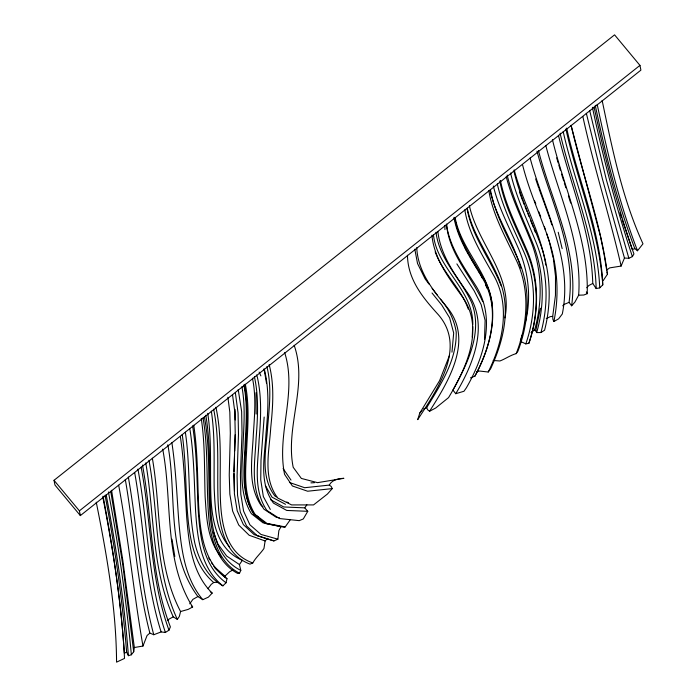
<?xml version="1.0" encoding="UTF-8"?>
<svg xmlns="http://www.w3.org/2000/svg" width="697" height="697" viewBox="0 0 697 697"><rect width="100%" height="100%" fill="white"/><g stroke="black" fill="none" stroke-linecap="round" stroke-linejoin="round"><path stroke-width="1.05" d="M492.361 305.765C489.46 272.849 460.944 249.692 455.15 217.595M536.986 151.188C550.334 200.867 576.227 249.36 569.066 302.376L571.627 305.791L574.938 302.071L578.649 295.197C582.387 242.992 558.698 195.055 545.864 145.778M105.055 495.288C114.918 547.154 122.315 599.507 126.654 652.131L128.414 655.685L131.358 654.779L133.702 651.765L134.338 647.522L122.829 560.379L111.572 490.296M566.644 128.126C578.118 180.427 600.675 230.934 602.766 284.89L599.734 287.861L596.162 288.567L592.772 283.452C591.283 232.162 570.46 184.522 558.436 135.314M484.537 339.186L485.112 320.341L481.165 304.633L474.169 290.823L456.875 263.893M233.992 471.494L234.523 455.977M234.706 450.811L235.246 434.806M472.226 337.069L472.705 326.544M472.801 324.445C473.307 289.551 436.758 268.572 433.412 234.48M571.627 305.791C579.015 251.303 551.562 201.721 538.441 150.543M264.163 417.033L261 460.22L260.739 479.806L263.344 496.578L270.314 509.429M451.97 352.168L453.686 332.992L449.626 317.815L441.741 305.025L432.001 292.993M152.338 458.182C161.312 509.211 155.849 564.396 180.575 611.53L179.338 616.444L177.334 619.406L173.248 616.862C151.371 568.586 154.699 514.168 145.76 462.913M530.121 158.01C543.686 209.361 573.387 258.927 562.313 313.964L558.654 318.808L553.871 321.535L552.887 319.392L552.712 316.403L555.457 295.258L555.509 276.186L553.357 258.7M553.871 321.535C560.144 291.442 556.833 260.042 545.856 231.439C537.657 209.448 528.343 187.807 522.602 164.989M267.657 538.267L265.121 540.968L263.954 548.504C260.469 553.592 255.799 557.487 252.793 562.949L250.014 564.126C221.716 553.496 218.449 520.284 217.882 494.234C217.298 465.866 219.328 437.106 213.648 409.13M504.907 317.937C513.515 275.751 477.811 244.307 469.369 205.676M531.088 332.417L534.573 330.117L535.784 330.787L536.681 332.591L540.916 332.539C549.245 302.28 547.52 269.722 535.392 240.735C526.679 219.111 516.712 197.878 511.084 175.156L510.692 173.03M232.51 394.615L234.767 411.596L235.211 432.732L233.904 474.666L234.41 493.851L237.189 510.77L243.375 524.623L254.091 534.59L273.938 540.924L277.885 539.164L278.878 530.539L281.013 526.636L263.048 522.837L251.443 513.759C238.304 492.683 242.338 466.746 243.087 443.187C243.976 424.377 245.431 405.314 241.885 386.678M535.784 330.787L540.41 308.257M534.573 330.117C543.294 299.841 541.909 267.056 529.546 237.991C521.365 217.682 511.633 197.887 506.205 176.594M536.681 332.591C545.394 302.315 544.008 269.53 531.645 240.465C522.828 218.91 512.731 197.756 507.137 175.052M185.35 432.236C190.821 468.968 187.362 506.545 194.794 543.041C198.811 559.813 207.34 577.16 222.909 585.846L226.037 582.77L226.995 578.684C203.245 562.479 200.152 531.428 198.619 505.107C197.443 478.473 197.756 451.691 193.749 425.257M521.975 335.17L520.328 341.356L525.817 343.891L528.875 343.29C539.042 312.979 539.121 279.297 525.765 249.944C516.128 227.405 504.358 205.38 499.819 181.072M525.817 343.891C536.281 313.58 536.699 279.706 523.116 250.293C513.794 229.086 503.077 208.316 497.693 185.646L497.362 183.599M525.25 322.798C531.741 297.785 528.422 271.011 518.028 247.513C509.141 227.292 498.582 207.61 493.337 186.012M493.215 360.488L499.923 360.985C505.56 358.816 510.326 355.252 516.207 353.623C528.108 323.338 530.347 288.497 515.614 258.761C505.369 236.64 492.84 214.972 488.824 190.621M449.426 355.627L439.598 380.64L419.768 413.112L417.703 419.655C436.653 390.32 467.112 347.855 438.335 314.713C422.783 297.602 407.884 279.671 407.457 255.259M528.875 343.29L529.459 341.6C539.452 311.298 539.347 277.72 526.113 248.393C516.634 226.142 505.203 204.378 500.42 180.479M586.343 113.323L602.496 179.207L624.451 258.047L621.132 266.062L609.648 267.892L606.651 270.105M476.443 371.884L479.597 371.039L488.222 372.015C503.19 341.983 510.988 304.755 493.014 274.209C481.862 254.274 469.36 234.558 465.108 211.74L464.943 209.666M125.286 479.379C134.199 530.504 136.847 582.727 149.872 633.103L153.767 634.732L161.138 631.926L165.398 632.467L168.97 630.175L170.39 626.917C150.657 575.983 152.495 520.293 142.859 467.173L142.467 465.056M470.449 377.87L474.927 376.145C490.897 346.261 501.282 308.118 481.915 277.24C470.693 258.265 457.79 239.524 453.965 217.359M202.905 417.939L203.393 419.995C208.708 453.146 205.911 486.828 209.013 520.154C211.113 540.724 218.213 563.132 237.686 573.465L239.515 573.239L240.805 570.39L239.437 564.579L242.382 560.336C214.903 548.957 211.217 515.963 210.729 489.956C210.137 464.42 211.557 438.709 207.75 413.356M270.445 499.636L283.723 506.972L304.737 507.852L307.778 511.31L303.3 518.943L299.24 520.65L279.506 518.542L266.916 510.474C252.715 489.799 258.064 463.4 259.11 439.955C260.809 418.958 261.994 397.656 257.298 376.929L256.461 375.021M474.927 376.145L475.424 375.117C491.315 345.224 501.483 307.15 482.228 276.3C471.285 257.568 458.487 239.176 454.601 217.394M436 232.258C439.319 259.493 460.726 278.669 471.695 302.646C483.16 332.817 467.243 363.965 452.911 390.093L455.76 393.709C473.42 364.148 489.791 324.21 467.408 292.609C454.47 273.991 440.591 254.884 437.882 231.683M134.338 647.522L142.972 646.049L147.076 635.498L149.872 633.103M624.451 258.047L628.86 258.273L632.397 256.609L633.93 253.961C617.133 206.024 604.63 156.703 594.105 107.05M423.384 409.026L426.677 407.684C440.687 384.544 456.866 360.236 456.213 332.068C454.244 319.74 448.589 308.544 440.487 299.118M426.677 407.684L427.653 409.784L429.579 411.247C448.223 381.738 474.038 340.284 447.265 307.516C432.698 290.179 417.834 271.29 416.745 247.644M571.104 125.312C582.483 175.113 600.875 223.328 607.47 274.182L603.114 280.691M244.255 384.361C249.474 410.995 245.719 438.169 244.752 465.021C244.455 481.958 244.508 499.949 254.161 514.63L265.871 523.604L284.027 527.22L285.195 526.923L290.318 519.692M189.741 603.82L192.886 599.368L197.896 596.562L202.783 599.681L208.42 597.129L212.176 593.077C191.971 573.3 188.843 543.608 186.657 516.886C184.932 490.209 184.383 463.409 180.392 436.932M516.207 353.623L517.897 351.244C529.502 320.96 531.349 286.31 516.86 256.644C506.841 234.758 494.731 213.343 490.357 189.418M304.737 507.852L306.889 504.82M289.429 482.472L304.676 487.717L329.263 485.103C332.06 479.789 338.376 478.517 343.882 478.316L317.553 482.655L301.357 478.438L293.193 467.286C285.038 426.738 308.222 385.371 294.16 345.294M488.222 372.015L490.662 368.704C503.042 342.009 510.901 311.167 500.359 282.503C490.705 257.115 472.557 235.333 467.286 208.246M595.247 105.299C605.51 153.802 617.141 202.226 634.828 248.62L637.511 250.746L642.982 243.819C622.255 198.357 612.288 149.071 602.138 100.429M167.689 620.583L168.831 619.224L173.248 616.862M586.796 287.756L588.765 285.509L592.772 283.452M329.263 485.103L331.188 486.436L332.234 488.606L327.433 494.034L313.537 504.916L291.625 504.916L277.842 498.102C262.342 477.968 269.364 450.968 270.732 427.688C272.875 406.673 274.566 385.223 269.138 364.548M419.768 413.112L422.182 410.394M562.723 305.861L563.986 304.458L569.066 302.376M207.95 588.712L211.243 584.356L213.709 582.509L217.316 582.195M226.995 578.684L225.366 577.473L224.957 576.166L229.574 571.793L233.373 569.728M54.017 480.311L614.571 34.85L639.951 65.379L640.909 70.136L80.355 515.597L54.976 485.06L54.017 480.311L79.397 510.84L80.355 515.597M79.397 510.84L639.951 65.379M540.916 332.539L544.575 330.23C552.399 300.006 550.238 267.735 538.415 238.844C529.842 217.124 520.04 195.787 514.369 173.048L513.968 170.931M162.697 449.129C172.751 501.474 163.255 559.926 192.642 606.965L188.225 609.378L180.575 611.53M429.579 411.247L435.642 408.041L448.554 397.621C466.371 367.824 485.382 327.956 461.702 295.842C448.363 277.537 434.222 258.517 431.896 235.211M126.654 652.131L124.38 653.194C120.72 600.457 113.01 548.069 103.051 496.168M552.433 139.67C564.805 190.778 588.808 240.029 587.205 293.698L583.825 295.014L578.649 295.197M634.828 248.62L632.284 249.57L622.186 219.816M455.76 393.709L463.967 391.261L466.337 387.863C484.267 356.777 496.508 317.274 475.11 284.637C463.087 265.792 449.696 246.895 446.368 224.234M546.282 318.581L550.369 316.604L552.712 316.403M332.234 488.606L307.638 491.228L292.392 485.983L284.568 474.335C276.361 433.926 297.471 392.681 284.664 352.612M310.949 482.864L314.486 482.69M307.778 511.31L286.755 510.448L273.459 503.112C258.491 482.751 264.816 456.004 266.071 432.654C268.031 411.648 269.512 390.25 264.398 369.549M279.506 517.749L276.421 517.383L263.945 509.202C249.857 488.484 255.058 462.137 256.078 438.683C257.646 418.043 258.935 397.098 254.405 376.72M285.195 526.923L266.934 523.412L255.172 514.499C241.85 493.476 246.102 467.469 246.904 443.937C248.045 424.037 249.282 403.894 245.309 384.213M277.885 539.164L260.922 534.425L249.883 524.78L243.575 511.084L240.813 494.182L240.421 474.936L242.025 432.802L241.641 411.622L238.208 389.475M273.938 540.924L257.376 535.819L246.555 525.956L240.326 512.156L237.546 495.236L237.085 476.034L238.479 434.031L238.06 412.885L235.368 392.733M265.121 540.968L249.195 535.27L238.731 525.041L232.641 511.084L229.844 494.138L229.243 475.006L230.324 433.229L229.827 412.136L227.884 397.246M276.735 496.944L274.906 496.02C259.484 475.859 266.402 448.894 267.753 425.606C269.478 406.002 271.734 385.929 266.89 366.578M286.789 501.997L288.61 502.912M285.509 504.306L272.022 497.179L265.33 485.556M252.793 562.949C224.068 552.965 220.688 519.509 220.261 493.467C219.703 464.733 222.09 435.529 215.913 407.248M262.952 506.641L261.166 505.473C247.06 484.763 252.279 458.408 253.307 434.954C254.492 416.083 256.374 396.881 252.453 378.21M239.437 564.579L226.638 556.032L217.952 544.104L213.639 532.299M240.805 570.39C214.476 557.365 211.078 525.033 210.215 498.947C209.501 471.712 210.416 444.329 206.155 417.32L205.659 415.281M210.224 591.692L212.176 593.077M239.515 573.239C213.63 559.621 210.32 527.524 209.327 501.413C208.342 473.202 209.692 444.677 204.369 416.832M255.137 514.621L253.455 513.341C240.177 492.309 244.386 466.319 245.17 442.778C246.163 423.602 247.583 404.164 243.872 385.18M256.81 515.902L258.482 517.183M213.735 566.234L224.957 576.166M214.99 568.212L225.366 577.473M226.037 582.77C202.844 565.938 199.769 535.139 198.122 508.758C196.859 481.81 196.99 454.723 192.921 427.984L192.468 425.911M222.909 585.846C200.466 568.221 197.408 537.736 195.604 511.276C194.228 484.389 194.175 457.371 190.142 430.702L189.697 428.62M191.405 605.728L192.642 606.965M213.709 582.509C192.119 564.03 189.044 533.867 187.084 507.311C185.594 483.021 185.594 458.591 182.239 434.449M437.272 295.075L432.149 288.384M229.557 546.805C215.486 531.297 215.303 508.705 214.188 488.946C213.726 463 215.295 436.871 211.313 411.117M428.951 284.062L425.118 278.878L417.529 263.492L414.802 249.195M202.783 599.681C184.618 578.196 181.351 549.07 178.859 522.097C176.855 495.602 175.853 469.003 171.88 442.7M197.896 596.562C165.764 553.13 177.204 494.983 167.811 444.773M216.967 550.987C207 534.974 206.39 515.144 205.127 496.813C204.265 470.71 205.179 444.442 201.267 418.54M218.17 552.73L221.176 557.086M283.104 468.55L291.006 480.085M208.734 558.027L209.841 559.857M211.513 562.584L212.62 564.413M473.002 261.723L476.774 268.092M478.395 270.819L479.475 272.632M465.23 248.472L466.267 250.24M467.304 252L468.34 253.769M469.369 255.538L470.405 257.306M471.442 259.075L472.479 260.844M482.733 301.662C471.311 276.23 450.166 255.137 446.742 226.386L446.69 224.216M435.163 251.817C442.795 272.858 460.944 288.14 468.288 309.18M481.096 275.359L482.42 278.208M485.513 284.838L487.29 288.636M586.36 291.886L587.205 293.698M259.153 372.076L260.887 375.875M501.117 285.787C490.845 259.537 472.061 236.919 467.068 208.603M177.334 619.406C154.359 569.632 158.663 513.192 148.966 460.299M523.055 201.799L524.257 204.752M525.059 206.721L527.063 211.644M527.864 213.613L529.067 216.567M493.833 203.698C501.666 225.654 514.682 245.571 520.729 268.162M530.617 220.435L533.301 227.178M534.068 229.104L535.218 231.996M534.651 200.928L535.801 203.925M538.851 211.888L540.689 216.776M637.511 250.746C619.215 203.428 607.61 153.871 597.181 104.323M519.448 192.006L522.689 200.814M539.086 188.965L544.252 203.106M544.618 204.116L549.933 218.936M168.97 630.175C149.881 577.883 151.388 521.234 141.116 467.06M535.679 178.972L538.711 187.955M544.357 226.542L545.315 229.505M546.596 233.443L549.471 242.312M632.397 256.609C616.261 207.654 603.105 157.74 592.415 107.312M561.547 174.093L563.716 180.959M564.335 182.928L565.886 187.833M165.398 632.467C147.651 579.747 148.147 523.342 137.91 469.09M568.438 195.953L570.677 203.062M550.282 219.921L551.85 224.878M619.981 212.637L621.558 217.769M628.86 258.273L606.39 179.878L589.723 110.71M556.659 157.844L558.184 162.959M558.794 165.006L560.318 170.129M161.138 631.926C144.741 580.313 144.183 525.564 134.669 472.583M490.226 191.684L493.45 202.74M514.194 169.868C522.375 201.294 539.391 229.818 545.289 261.915M606.904 271.961L607.47 274.182M153.767 634.732C139.844 583.145 137.675 529.424 128.318 476.992M571.113 125.547L600.335 235.926M558.219 232.249L562.148 248.62M549.715 243.34L553.113 257.672M621.132 266.062C609.657 215.861 593.792 166.775 582.831 116.443M565.877 128.989C577.421 181.124 599.089 231.151 602.766 284.89M563.193 131.646C574.842 183.834 597.346 233.843 599.734 287.861M560.118 133.162L560.562 135.235C572.568 186.282 594.75 235.438 596.162 288.567M600.57 236.936L603.707 252.288M96.247 502.197C106.833 554.908 116.199 608.22 116.565 662.15L124.519 658.412C121.714 604.142 113.202 550.351 102.799 497.074M106.153 494.687C116.39 547.912 124.24 601.633 128.414 655.685M108.401 491.951C118.717 545.812 126.296 600.178 131.358 654.779M110.718 491.237L122.707 564.248L133.702 651.765M264.006 368.774L266.515 383.228M118.682 485.225C128.527 538.563 133.615 592.633 142.972 646.049M171.967 539.199L174.808 556.424M603.924 253.316L606.486 269.051M545.403 262.952L545.629 265.034M234.044 473.629L234.453 490.705M235.037 409.383L235.237 419.96M444.886 225.419L444.939 229.609M256.017 392.707L256.147 414.07"/></g></svg>
